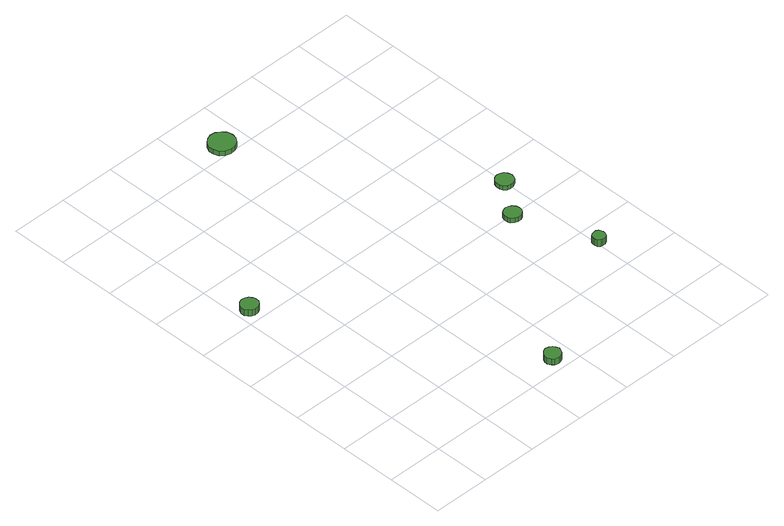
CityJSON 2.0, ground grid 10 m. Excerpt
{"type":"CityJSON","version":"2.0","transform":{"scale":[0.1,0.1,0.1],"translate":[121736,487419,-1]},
"CityObjects":{
"tree1":{"type":"SolitaryVegetationObject","attributes":{"function":"something"},"geometry":[{"type":"MultiSurface","lod":"1","boundaries":[[[0,1,2,3,4,5,6,7,8,9,10,11,12,13,14]],[[15,16,17,18,19,20,21,22,23,24,25,26,27,28,29]],[[0,29,28,1]],[[1,28,27,2]],[[2,27,26,3]],[[3,26,25,4]],[[4,25,24,5]],[[5,24,23,6]],[[6,23,22,7]],[[7,22,21,8]],[[8,21,20,9]],[[9,20,19,10]],[[10,19,18,11]],[[11,18,17,12]],[[12,17,16,13]],[[13,16,15,14]],[[14,15,29,0]]]}]},
"tree2":{"type":"SolitaryVegetationObject","attributes":{"function":"something"},"geometry":[{"type":"MultiSurface","lod":"1","boundaries":[[[30,31,32,33,34,35,36,37,38,39,40,41,42,43,44]],[[45,46,47,48,49,50,51,52,53,54,55,56,57,58,59]],[[30,59,58,31]],[[31,58,57,32]],[[32,57,56,33]],[[33,56,55,34]],[[34,55,54,35]],[[35,54,53,36]],[[36,53,52,37]],[[37,52,51,38]],[[38,51,50,39]],[[39,50,49,40]],[[40,49,48,41]],[[41,48,47,42]],[[42,47,46,43]],[[43,46,45,44]],[[44,45,59,30]]]}]},
"tree3":{"type":"SolitaryVegetationObject","attributes":{"function":"something"},"geometry":[{"type":"MultiSurface","lod":"1","boundaries":[[[60,61,62,63,64,65,66,67,68,69,70,71,72,73,74]],[[75,76,77,78,79,80,81,82,83,84,85,86,87,88,89]],[[60,89,88,61]],[[61,88,87,62]],[[62,87,86,63]],[[63,86,85,64]],[[64,85,84,65]],[[65,84,83,66]],[[66,83,82,67]],[[67,82,81,68]],[[68,81,80,69]],[[69,80,79,70]],[[70,79,78,71]],[[71,78,77,72]],[[72,77,76,73]],[[73,76,75,74]],[[74,75,89,60]]]}]},
"tree4":{"type":"SolitaryVegetationObject","attributes":{"function":"something"},"geometry":[{"type":"MultiSurface","lod":"1","boundaries":[[[90,91,92,93,94,95,96,97,98,99,100,101,102,103,104]],[[105,106,107,108,109,110,111,112,113,114,115,116,117,118,119]],[[90,119,118,91]],[[91,118,117,92]],[[92,117,116,93]],[[93,116,115,94]],[[94,115,114,95]],[[95,114,113,96]],[[96,113,112,97]],[[97,112,111,98]],[[98,111,110,99]],[[99,110,109,100]],[[100,109,108,101]],[[101,108,107,102]],[[102,107,106,103]],[[103,106,105,104]],[[104,105,119,90]]]}]},
"tree5":{"type":"SolitaryVegetationObject","attributes":{"function":"something"},"geometry":[{"type":"MultiSurface","lod":"1","boundaries":[[[120,121,122,123,124,125,126,127,128,129,130,131,132,133,134]],[[135,136,137,138,139,140,141,142,143,144,145,146,147,148,149]],[[120,149,148,121]],[[121,148,147,122]],[[122,147,146,123]],[[123,146,145,124]],[[124,145,144,125]],[[125,144,143,126]],[[126,143,142,127]],[[127,142,141,128]],[[128,141,140,129]],[[129,140,139,130]],[[130,139,138,131]],[[131,138,137,132]],[[132,137,136,133]],[[133,136,135,134]],[[134,135,149,120]]]}]},
"tree6":{"type":"SolitaryVegetationObject","attributes":{"function":"something"},"geometry":[{"type":"MultiSurface","lod":"1","boundaries":[[[150,151,152,153,154,155,156,157,158,159,160,161,162,163,164]],[[165,166,167,168,169,170,171,172,173,174,175,176,177,178,179]],[[150,179,178,151]],[[151,178,177,152]],[[152,177,176,153]],[[153,176,175,154]],[[154,175,174,155]],[[155,174,173,156]],[[156,173,172,157]],[[157,172,171,158]],[[158,171,170,159]],[[159,170,169,160]],[[160,169,168,161]],[[161,168,167,162]],[[162,167,166,163]],[[163,166,165,164]],[[164,165,179,150]]]}]}
},
"vertices":[
[38,426,19],[37,432,19],[33,437,19],[28,440,19],[21,441,19],[15,439,19],[11,435,19],[8,429,19],[8,423,19],[11,417,19],[15,413,19],[21,411,19],[28,412,19],[33,415,19],[37,420,19],[37,420,7],[33,415,7],[28,412,7],[21,411,7],[15,413,7],[11,417,7],[8,423,7],[8,429,7],[11,435,7],[15,439,7],[21,441,7],[28,440,7],[33,437,7],[37,432,7],[38,426,7],
[278,22,24],[276,27,24],[273,32,24],[268,35,24],[262,36,24],[256,34,24],[252,30,24],[249,25,24],[249,19,24],[252,13,24],[256,9,24],[262,7,24],[268,8,24],[273,11,24],[276,16,24],[276,16,12],[273,11,12],[268,8,12],[262,7,12],[256,9,12],[252,13,12],[249,19,12],[249,25,12],[252,30,12],[256,34,12],[262,36,12],[268,35,12],[273,32,12],[276,27,12],[278,22,12],
[280,720,16],[278,730,16],[272,737,16],[264,742,16],[255,743,16],[246,740,16],[239,734,16],[235,725,16],[235,716,16],[239,707,16],[246,701,16],[255,698,16],[264,699,16],[272,703,16],[278,711,16],[278,711,7],[272,703,7],[264,699,7],[255,698,7],[246,701,7],[239,707,7],[235,716,7],[235,725,7],[239,734,7],[246,740,7],[255,743,7],[264,742,7],[272,737,7],[278,730,7],[280,720,7],
[468,298,16],[467,304,16],[463,309,16],[458,312,16],[452,313,16],[446,311,16],[441,307,16],[439,301,16],[439,295,16],[441,290,16],[446,286,16],[452,284,16],[458,284,16],[463,287,16],[467,292,16],[467,292,7],[463,287,7],[458,284,7],[452,284,7],[446,286,7],[441,290,7],[439,295,7],[439,301,7],[441,307,7],[446,311,7],[452,313,7],[458,312,7],[463,309,7],[467,304,7],[468,298,7],
[514,165,22],[513,169,22],[511,173,22],[507,175,22],[502,175,22],[498,174,22],[494,171,22],[493,167,22],[493,162,22],[494,158,22],[498,155,22],[502,154,22],[507,154,22],[511,156,22],[513,160,22],[513,160,9],[511,156,9],[507,154,9],[502,154,9],[498,155,9],[494,158,9],[493,162,9],[493,167,9],[494,171,9],[498,174,9],[502,175,9],[507,175,9],[511,173,9],[513,169,9],[514,165,9],
[514,360,15],[512,367,15],[509,372,15],[503,375,15],[497,376,15],[491,374,15],[486,369,15],[484,364,15],[484,357,15],[486,351,15],[491,347,15],[497,345,15],[503,346,15],[509,349,15],[512,354,15],[512,354,7],[509,349,7],[503,346,7],[497,345,7],[491,347,7],[486,351,7],[484,357,7],[484,364,7],[486,369,7],[491,374,7],[497,376,7],[503,375,7],[509,372,7],[512,367,7],[514,360,7]
]}
